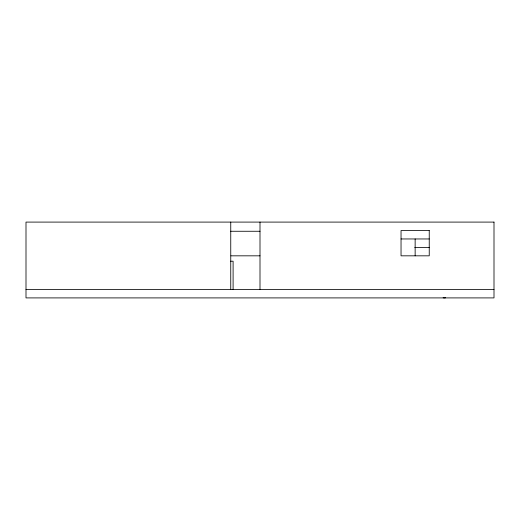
<?xml version="1.0" encoding="UTF-8"?>
<svg xmlns="http://www.w3.org/2000/svg" width="520" height="520" viewBox="0 0 520 520"><rect width="100%" height="100%" fill="white"/><g stroke="black" fill="none" stroke-linecap="round" stroke-linejoin="round"><path stroke-width="0.78" d="M230.75 231.264L260 231.264M401.037 238.959L429.24 238.959M414.739 247.397L429.24 247.397M230.984 255.827L260 255.827M230.724 261.203L233.097 261.203L233.097 289.569M26 289.569L494 289.569M415.142 238.959L415.142 255.827M260 222.092L260 289.569M230.75 222.092L230.75 289.569M445.666 297.745A4.869 4.869 0 0 1 443.144 297.745M494 222.092L26 222.092L26 297.908L494 297.908L494 222.092M429.24 230.522L401.037 230.522L401.037 255.827L429.24 255.827L429.24 230.522"/></g></svg>
